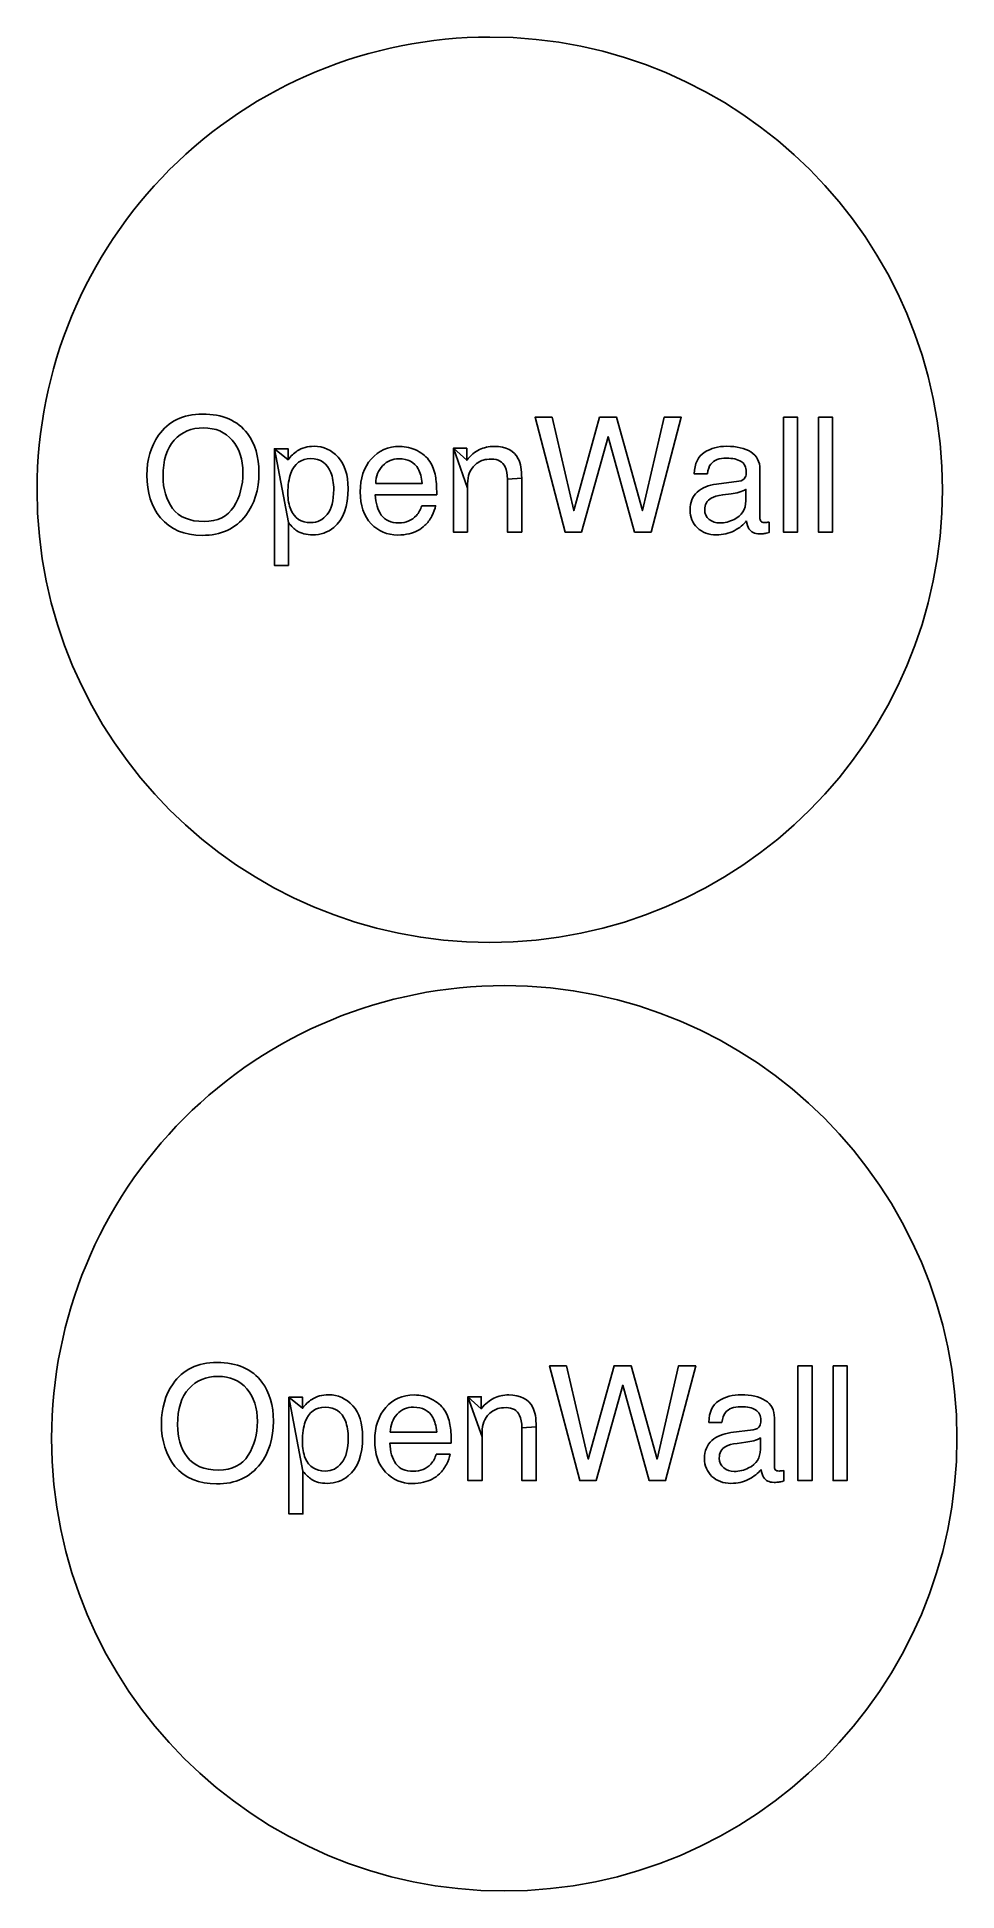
# Model space of a CAD drawing. Extents: x 60 to 100.7, y 124.9 to 206.8.
import ezdxf

# ---------------------------------------------------------------- set-up
doc = ezdxf.new("R2010")
doc.units = 0
doc.layers.add('Ebene_1', color=7, linetype='CONTINUOUS')

msp = doc.modelspace()

# ---------------------------------------------------------------- linework, layer by layer
at = {"layer": 'Ebene_1', "color": 7}
for points in [[(67.349446, 190.16966), (67.349446, 190.16966)], [(67.370174, 190.16966), (67.370174, 190.16966), (67.370174, 190.16966)], [(82.79492, 190.031477), (83.751842, 185.90324), (84.898766, 190.031477), (85.644957, 190.031477), (86.791881, 185.90324), (87.748803, 190.031477), (88.501904, 190.031477), (87.168432, 184.956682), (86.446422, 184.956682), (85.275316, 189.164373), (84.097301, 184.956682), (83.375292, 184.956682), (82.048729, 190.031477), (82.79492, 190.031477), (82.79492, 190.031477)], [(93.020508, 190.031477), (93.642334, 190.031477), (93.642334, 184.956682), (93.020508, 184.956682), (93.020508, 190.031477), (93.020508, 190.031477)], [(94.568165, 190.031477), (95.189991, 190.031477), (95.189991, 184.956682), (94.568165, 184.956682), (94.568165, 190.031477), (94.568165, 190.031477)], [(70.527669, 188.639275), (71.132223, 188.639275), (71.132223, 188.148725)], [(71.149496, 185.371233), (71.149496, 183.481573), (70.527669, 183.481573), (70.527669, 188.639275), (70.527669, 188.639275)], [(76.010105, 188.746368), (76.010105, 188.746368), (76.010105, 188.746368)], [(76.068833, 188.739459), (76.068833, 188.739459)], [(78.438682, 188.656549), (79.029417, 188.656549), (79.029417, 188.131451)], [(79.060508, 186.894707), (79.060508, 184.956682), (78.438682, 184.956682), (78.438682, 188.656549), (78.438682, 188.656549)], [(79.899974, 188.746368), (79.899974, 188.746368), (79.899974, 188.746368)], [(90.533203, 188.746368), (90.533203, 188.746368), (90.533203, 188.746368)], [(91.980676, 187.723809), (91.980676, 185.592327)], [(75.004819, 187.101984), (77.0603, 187.101984), (77.0603, 187.101984)], [(81.454539, 187.329986), (81.454539, 184.956682), (80.822349, 184.956682), (80.822349, 187.288532)], [(89.662646, 187.526898), (89.082275, 187.526898)], [(90.05647, 187.074331), (91.047937, 187.198696), (91.047937, 187.198711)], [(91.35885, 186.338519), (91.35885, 186.839434)], [(100.043338, 186.825615), (100.043338, 186.825615)], [(77.699399, 186.607977), (74.987546, 186.607977)], [(77.036118, 186.117425), (77.647581, 186.117425)], [(89.541735, 185.941241), (89.541735, 185.941241)], [(90.712842, 186.649431), (90.336291, 186.601068)], [(67.418538, 185.423052), (67.418538, 185.423052)], [(72.137509, 185.374688), (72.137509, 185.374688)], [(92.391773, 185.398854), (92.391773, 184.939395)], [(67.990893, 148.261796), (67.990893, 148.261796)], [(68.01162, 148.261796), (68.01162, 148.261796), (68.01162, 148.261796)], [(83.436367, 148.123613), (84.393288, 143.995376), (85.540212, 148.123613), (86.286404, 148.123613), (87.433328, 143.995376), (88.390249, 148.123613), (89.14335, 148.123613), (87.809878, 143.048818), (87.087869, 143.048818), (85.916763, 147.256509), (84.738747, 143.048818), (84.016738, 143.048818), (82.690175, 148.123613), (83.436367, 148.123613), (83.436367, 148.123613)], [(93.661954, 148.123613), (94.283781, 148.123613), (94.283781, 143.048818), (93.661954, 143.048818), (93.661954, 148.123613), (93.661954, 148.123613)], [(95.209611, 148.123613), (95.831437, 148.123613), (95.831437, 143.048818), (95.209611, 143.048818), (95.209611, 148.123613), (95.209611, 148.123613)], [(71.169116, 146.731411), (71.773669, 146.731411), (71.773669, 146.240861)], [(71.790942, 143.463369), (71.790942, 141.573709), (71.169116, 141.573709), (71.169116, 146.731411), (71.169116, 146.731411)], [(76.651551, 146.838504), (76.651551, 146.838504), (76.651551, 146.838504)], [(76.710279, 146.831595), (76.710279, 146.831595)], [(79.080128, 146.748685), (79.670863, 146.748685), (79.670863, 146.223587)], [(79.701954, 144.986843), (79.701954, 143.048818), (79.080128, 143.048818), (79.080128, 146.748685), (79.080128, 146.748685)], [(80.54142, 146.838504), (80.54142, 146.838504), (80.54142, 146.838504)], [(91.174649, 146.838504), (91.174649, 146.838504), (91.174649, 146.838504)], [(92.622123, 145.815945), (92.622123, 143.684463)], [(75.646265, 145.19412), (77.701746, 145.19412), (77.701746, 145.19412)], [(82.095985, 145.422122), (82.095985, 143.048818), (81.463795, 143.048818), (81.463795, 145.380668)], [(90.304092, 145.619034), (89.723721, 145.619034)], [(90.697916, 145.166467), (91.689383, 145.290832), (91.689383, 145.290847)], [(78.340846, 144.700113), (75.628992, 144.700113)], [(77.677564, 144.209561), (78.289027, 144.209561)], [(91.354288, 144.741567), (90.977738, 144.693204)], [(92.000296, 144.430655), (92.000296, 144.93157)], [(100.684784, 144.917751), (100.684784, 144.917751)], [(68.059984, 143.515188), (68.059984, 143.515188)], [(72.778955, 143.466824), (72.778955, 143.466824)], [(90.183182, 144.033377), (90.183182, 144.033377)], [(93.033219, 143.49099), (93.033219, 143.031531)]]:
    msp.add_lwpolyline(points, close=True, dxfattribs=at)
for points in [[(65.901201, 200.967752), (69.651929, 204.71848), (74.739008, 206.825617), (80.043338, 206.825617)], [(80.043338, 206.825617), (91.089033, 206.825616), (100.043338, 197.871311), (100.043338, 186.825615)], [(60.043337, 186.825615), (60.043337, 192.129945), (62.150474, 197.217024), (65.901201, 200.967752)], [(65.407966, 189.230012), (65.845548, 189.856444), (66.492708, 190.16966), (67.349446, 190.16966)], [(67.349446, 190.16966), (68.245337, 190.16966), (68.908618, 189.881778), (69.33929, 189.306013)], [(64.896688, 187.46817), (64.896688, 188.154482), (65.067114, 188.741762), (65.407966, 189.230012)], [(67.390901, 189.558198), (66.865804, 189.558198), (66.437434, 189.377407), (66.105793, 189.015826)], [(68.6691, 189.012372), (68.358187, 189.376256), (67.932121, 189.558198), (67.390901, 189.558198)], [(69.33929, 189.306013), (69.675537, 188.856915), (69.843661, 188.282302), (69.843661, 187.582171)], [(66.105793, 189.015826), (65.774152, 188.65655), (65.608332, 188.125694), (65.608332, 187.42326)], [(69.138924, 187.571808), (69.138924, 188.1683), (68.982316, 188.648488), (68.6691, 189.012372)], [(71.132223, 188.148725), (71.256588, 188.316848), (71.392469, 188.446971), (71.539865, 188.539093)], [(71.539865, 188.539093), (71.749443, 188.677276), (71.99587, 188.746368), (72.279147, 188.746368)], [(72.279147, 188.746368), (72.698304, 188.746368), (73.054127, 188.585154), (73.346615, 188.262726)], [(74.804453, 188.18327), (75.126881, 188.554063), (75.548341, 188.739459), (76.068833, 188.739459)], [(76.068833, 188.739459), (76.331382, 188.739459), (76.58587, 188.677276), (76.832297, 188.552911)], [(76.832297, 188.552911), (77.078725, 188.430849), (77.266424, 188.271938), (77.395395, 188.076178)], [(79.029417, 188.131451), (79.204449, 188.347939), (79.389846, 188.503396), (79.585606, 188.597821)], [(79.585606, 188.597821), (79.781366, 188.692247), (79.999005, 188.739459), (80.238523, 188.739459)], [(80.238523, 188.739459), (80.763621, 188.739459), (81.118292, 188.556366), (81.302537, 188.190179)], [(89.082275, 187.526898), (89.093791, 187.982904), (89.241187, 188.299575), (89.524463, 188.476911)], [(89.524463, 188.476911), (89.810042, 188.656549), (90.140531, 188.746368), (90.51593, 188.746368)], [(90.51593, 188.746368), (90.951208, 188.746368), (91.304728, 188.663458), (91.576489, 188.497637)], [(91.576489, 188.497637), (91.845947, 188.331817), (91.980676, 188.073874), (91.980676, 187.723809)], [(68.731282, 186.072516), (69.003044, 186.507794), (69.138924, 187.007558), (69.138924, 187.571808)], [(69.843661, 187.582171), (69.843661, 186.824465), (69.651355, 186.194578), (69.266744, 185.692511)], [(72.137509, 188.200544), (71.706836, 188.200544), (71.412045, 187.985207), (71.253134, 187.554534)], [(73.021884, 187.58908), (72.86067, 187.996723), (72.565878, 188.200544), (72.137509, 188.200544)], [(73.149704, 186.829071), (73.149704, 187.123863), (73.107097, 187.377199), (73.021884, 187.58908)], [(73.346615, 188.262726), (73.639104, 187.9426), (73.785348, 187.484291), (73.785348, 186.887799)], [(74.32081, 186.735798), (74.32081, 187.329987), (74.482024, 187.812478), (74.804453, 188.18327)], [(75.312277, 187.886175), (75.11882, 187.681203), (75.016334, 187.419806), (75.004819, 187.101984)], [(76.030832, 188.197088), (75.745253, 188.197088), (75.505734, 188.09345), (75.312277, 187.886175)], [(76.884116, 187.747992), (76.71369, 188.047389), (76.429262, 188.197088), (76.030832, 188.197088)], [(77.0603, 187.101984), (77.034966, 187.371441), (76.976238, 187.586777), (76.884116, 187.747992)], [(77.395395, 188.076178), (77.519761, 187.88963), (77.602671, 187.671991), (77.644126, 187.42326)], [(79.309239, 187.830902), (79.205601, 187.70884), (79.137661, 187.582172), (79.105418, 187.450896)], [(79.758335, 188.134906), (79.587909, 188.084238), (79.43821, 187.982903), (79.309239, 187.830902)], [(80.121067, 188.179816), (79.973671, 188.179816), (79.852761, 188.164846), (79.758335, 188.134906)], [(80.722166, 187.834356), (80.611619, 188.064663), (80.411253, 188.179816), (80.121067, 188.179816)], [(80.822349, 187.288532), (80.822349, 187.514232), (80.788955, 187.696173), (80.722166, 187.834356)], [(81.302537, 188.190179), (81.403872, 187.989813), (81.454539, 187.703082), (81.454539, 187.329986)], [(89.811194, 187.958722), (89.735193, 187.861994), (89.685677, 187.718053), (89.662646, 187.526898)], [(90.502112, 188.22127), (90.17738, 188.22127), (89.947074, 188.133754), (89.811194, 187.958722)], [(91.14812, 188.076178), (90.998421, 188.172906), (90.783085, 188.22127), (90.502112, 188.22127)], [(91.376123, 187.616717), (91.376123, 187.828599), (91.300122, 187.981753), (91.14812, 188.076178)], [(91.334668, 187.378351), (91.362305, 187.433624), (91.376123, 187.51308), (91.376123, 187.616717)], [(80.043338, 166.825615), (68.997643, 166.825615), (60.043337, 175.77992), (60.043337, 186.825615)], [(65.494331, 185.581964), (65.095902, 186.079425), (64.896688, 186.70816), (64.896688, 187.46817)], [(65.608332, 187.42326), (65.608332, 186.861313), (65.749971, 186.386883), (66.033248, 185.999969)], [(71.253134, 187.554534), (71.16792, 187.324229), (71.125314, 187.03174), (71.125314, 186.677068)], [(72.859518, 185.737419), (73.052975, 185.981545), (73.149704, 186.345429), (73.149704, 186.829071)], [(73.785348, 186.887799), (73.785348, 186.081727), (73.574618, 185.505963), (73.153158, 185.160504)], [(77.644126, 187.42326), (77.680975, 187.252833), (77.699399, 186.981073), (77.699399, 186.607977)], [(79.105418, 187.450896), (79.075478, 187.321925), (79.060508, 187.136529), (79.060508, 186.894707)], [(100.043338, 186.825615), (100.043337, 175.77992), (91.089033, 166.825616), (80.043338, 166.825615)], [(89.213549, 186.725417), (89.427734, 186.914268), (89.708707, 187.030572), (90.05647, 187.074331)], [(91.047937, 187.198711), (91.190727, 187.217136), (91.286304, 187.277016), (91.334668, 187.378351)], [(91.35885, 186.839434), (91.282849, 186.791071), (91.184969, 186.750767), (91.06521, 186.718524)], [(66.033248, 185.999969), (66.318827, 185.615358), (66.78059, 185.423052), (67.418538, 185.423052)], [(67.418538, 185.423052), (68.024243, 185.423052), (68.461824, 185.63954), (68.731282, 186.072516)], [(71.125314, 186.677068), (71.125314, 186.391489), (71.16792, 186.148517), (71.253134, 185.94815)], [(71.253134, 185.94815), (71.414348, 185.565842), (71.709139, 185.374688), (72.137509, 185.374688)], [(74.800998, 185.326325), (74.480873, 185.662571), (74.32081, 186.132396), (74.32081, 186.735798)], [(74.987546, 186.607977), (74.999062, 186.232579), (75.087729, 185.930878), (75.253549, 185.702874)], [(76.801206, 185.685602), (76.911753, 185.809967), (76.990057, 185.953907), (77.036118, 186.117425)], [(77.647581, 186.117425), (77.631459, 185.981545), (77.577337, 185.829543), (77.485215, 185.66142)], [(88.892272, 185.927406), (88.892272, 186.270563), (88.999365, 186.536566), (89.213549, 186.725417)], [(89.828466, 186.45943), (89.637312, 186.351186), (89.541735, 186.178457), (89.541735, 185.941241)], [(89.541735, 185.941241), (89.541735, 185.761602), (89.607373, 185.619964), (89.738647, 185.516326)], [(90.336291, 186.601068), (90.110591, 186.571128), (89.941316, 186.523916), (89.828466, 186.45943)], [(91.06521, 186.718524), (90.945451, 186.686281), (90.827995, 186.66325), (90.712842, 186.649431)], [(90.840661, 185.512871), (91.186121, 185.680995), (91.35885, 185.95621), (91.35885, 186.338519)], [(67.335628, 184.808136), (66.554891, 184.808136), (65.941125, 185.066078), (65.494331, 185.581964)], [(69.266744, 185.692511), (68.815344, 185.102927), (68.171639, 184.808136), (67.335628, 184.808136)], [(71.519137, 185.01541), (71.40859, 185.084502), (71.285376, 185.20311), (71.149496, 185.371233)], [(72.137509, 185.374688), (72.427694, 185.374688), (72.668364, 185.495598), (72.859518, 185.737419)], [(73.153158, 185.160504), (72.886003, 184.941714), (72.57509, 184.832318), (72.220419, 184.832318)], [(75.972104, 184.825408), (75.511492, 184.825408), (75.121123, 184.99238), (74.800998, 185.326325)], [(75.253549, 185.702874), (75.41937, 185.477174), (75.676161, 185.364325), (76.023923, 185.364325)], [(76.023923, 185.364325), (76.348654, 185.364325), (76.607749, 185.471417), (76.801206, 185.685602)], [(77.181211, 185.253778), (76.99236, 185.069533), (76.758599, 184.945167), (76.479929, 184.880681)], [(77.485215, 185.66142), (77.395395, 185.495599), (77.294061, 185.359719), (77.181211, 185.253778)], [(89.217004, 185.143215), (89.000516, 185.352793), (88.892272, 185.61419), (88.892272, 185.927406)], [(90.059924, 184.832302), (89.716768, 184.832302), (89.435795, 184.93594), (89.217004, 185.143215)], [(89.738647, 185.516326), (89.869922, 185.412689), (90.025378, 185.36087), (90.205017, 185.36087)], [(90.205017, 185.36087), (90.423808, 185.36087), (90.635689, 185.411537), (90.840661, 185.512871)], [(91.389941, 185.447219), (91.263273, 185.281398), (91.081331, 185.137457), (90.844116, 185.015394)], [(91.497034, 185.105215), (91.446366, 185.185822), (91.410669, 185.299823), (91.389941, 185.447219)], [(91.980676, 185.592327), (91.980676, 185.527842), (91.993343, 185.476024), (92.018677, 185.436872)], [(92.018677, 185.436872), (92.046314, 185.397719), (92.102739, 185.378142), (92.187952, 185.378142)], [(92.187952, 185.378142), (92.215589, 185.378142), (92.24668, 185.379292), (92.281226, 185.381591)], [(92.281226, 185.381591), (92.315772, 185.386202), (92.352621, 185.391956), (92.391773, 185.398854)], [(72.220419, 184.832318), (71.941749, 184.832318), (71.707988, 184.893349), (71.519137, 185.01541)], [(76.479929, 184.880681), (76.33023, 184.843832), (76.160955, 184.825408), (75.972104, 184.825408)], [(90.844116, 185.015394), (90.606901, 184.893333), (90.345504, 184.832302), (90.059924, 184.832302)], [(91.963403, 184.877211), (91.749219, 184.877211), (91.593762, 184.953212), (91.497034, 185.105215)], [(92.170679, 184.887576), (92.120012, 184.880666), (92.05092, 184.877211), (91.963403, 184.877211)], [(92.391773, 184.939395), (92.295044, 184.911757), (92.221346, 184.894484), (92.170679, 184.887576)], [(66.542648, 159.059888), (70.293375, 162.810616), (75.380454, 164.917753), (80.684784, 164.917753)], [(80.684784, 164.917753), (91.73048, 164.917752), (100.684785, 155.963447), (100.684784, 144.917751)], [(60.684783, 144.917751), (60.684783, 150.222081), (62.79192, 155.30916), (66.542648, 159.059888)], [(66.049412, 147.322148), (66.486994, 147.94858), (67.134154, 148.261796), (67.990893, 148.261796)], [(67.990893, 148.261796), (68.886783, 148.261796), (69.550064, 147.973914), (69.980737, 147.398149)], [(68.032348, 147.650334), (67.50725, 147.650334), (67.07888, 147.469543), (66.747239, 147.107962)], [(69.310546, 147.104508), (68.999633, 147.468392), (68.573567, 147.650334), (68.032348, 147.650334)], [(65.538134, 145.560306), (65.538134, 146.246618), (65.70856, 146.833898), (66.049412, 147.322148)], [(66.747239, 147.107962), (66.415599, 146.748686), (66.249778, 146.21783), (66.249778, 145.515396)], [(69.780371, 145.663944), (69.780371, 146.260436), (69.623762, 146.740624), (69.310546, 147.104508)], [(69.980737, 147.398149), (70.316984, 146.949051), (70.485107, 146.374438), (70.485107, 145.674307)], [(71.773669, 146.240861), (71.898034, 146.408984), (72.033915, 146.539107), (72.181311, 146.631229)], [(72.181311, 146.631229), (72.390889, 146.769412), (72.637317, 146.838504), (72.920593, 146.838504)], [(72.920593, 146.838504), (73.33975, 146.838504), (73.695573, 146.67729), (73.988062, 146.354862)], [(75.445899, 146.275406), (75.768327, 146.646199), (76.189787, 146.831595), (76.710279, 146.831595)], [(76.710279, 146.831595), (76.972828, 146.831595), (77.227316, 146.769412), (77.473744, 146.645047)], [(77.473744, 146.645047), (77.720171, 146.522985), (77.90787, 146.364074), (78.036842, 146.168314)], [(79.670863, 146.223587), (79.845896, 146.440075), (80.031292, 146.595532), (80.227052, 146.689957)], [(80.227052, 146.689957), (80.422812, 146.784383), (80.640451, 146.831595), (80.87997, 146.831595)], [(80.87997, 146.831595), (81.405067, 146.831595), (81.759739, 146.648502), (81.943984, 146.282315)], [(90.165909, 146.569047), (90.451488, 146.748685), (90.781977, 146.838504), (91.157376, 146.838504)], [(91.157376, 146.838504), (91.592655, 146.838504), (91.946174, 146.755594), (92.217936, 146.589773)], [(72.778955, 146.29268), (72.348283, 146.29268), (72.053491, 146.077343), (71.89458, 145.64667)], [(73.66333, 145.681216), (73.502116, 146.088859), (73.207324, 146.29268), (72.778955, 146.29268)], [(73.988062, 146.354862), (74.28055, 146.034736), (74.426795, 145.576427), (74.426795, 144.979935)], [(74.962256, 144.827934), (74.962256, 145.422123), (75.12347, 145.904614), (75.445899, 146.275406)], [(75.953724, 145.978311), (75.760267, 145.773339), (75.65778, 145.511942), (75.646265, 145.19412)], [(76.672279, 146.289224), (76.386699, 146.289224), (76.147181, 146.185586), (75.953724, 145.978311)], [(77.525562, 145.840128), (77.355136, 146.139525), (77.070708, 146.289224), (76.672279, 146.289224)], [(77.701746, 145.19412), (77.676413, 145.463577), (77.617685, 145.678913), (77.525562, 145.840128)], [(78.036842, 146.168314), (78.161207, 145.981766), (78.244117, 145.764127), (78.285572, 145.515396)], [(79.950685, 145.923038), (79.847047, 145.800976), (79.779107, 145.674308), (79.746864, 145.543032)], [(80.399782, 146.227042), (80.229355, 146.176374), (80.079656, 146.075039), (79.950685, 145.923038)], [(80.762514, 146.271952), (80.615118, 146.271952), (80.494207, 146.256982), (80.399782, 146.227042)], [(81.363612, 145.926492), (81.253065, 146.156799), (81.052699, 146.271952), (80.762514, 146.271952)], [(81.463795, 145.380668), (81.463795, 145.606368), (81.430401, 145.788309), (81.363612, 145.926492)], [(81.943984, 146.282315), (82.045318, 146.081949), (82.095985, 145.795218), (82.095985, 145.422122)], [(89.723721, 145.619034), (89.735237, 146.07504), (89.882633, 146.391711), (90.165909, 146.569047)], [(90.45264, 146.050858), (90.376639, 145.95413), (90.327123, 145.810189), (90.304092, 145.619034)], [(91.143558, 146.313406), (90.818826, 146.313406), (90.58852, 146.22589), (90.45264, 146.050858)], [(91.789566, 146.168314), (91.639867, 146.265042), (91.424531, 146.313406), (91.143558, 146.313406)], [(92.017569, 145.708853), (92.017569, 145.920735), (91.941568, 146.073889), (91.789566, 146.168314)], [(92.217936, 146.589773), (92.487394, 146.423953), (92.622123, 146.16601), (92.622123, 145.815945)], [(66.135777, 143.6741), (65.737348, 144.171561), (65.538134, 144.800296), (65.538134, 145.560306)], [(66.249778, 145.515396), (66.249778, 144.953449), (66.391417, 144.479019), (66.674694, 144.092105)], [(69.372729, 144.164652), (69.64449, 144.59993), (69.780371, 145.099694), (69.780371, 145.663944)], [(70.485107, 145.674307), (70.485107, 144.916601), (70.292801, 144.286714), (69.90819, 143.784647)], [(71.89458, 145.64667), (71.809367, 145.416365), (71.76676, 145.123876), (71.76676, 144.769204)], [(73.79115, 144.921207), (73.79115, 145.215999), (73.748543, 145.469335), (73.66333, 145.681216)], [(74.426795, 144.979935), (74.426795, 144.173863), (74.216065, 143.598099), (73.794605, 143.25264)], [(78.285572, 145.515396), (78.322421, 145.344969), (78.340846, 145.073209), (78.340846, 144.700113)], [(79.746864, 145.543032), (79.716924, 145.414061), (79.701954, 145.228665), (79.701954, 144.986843)], [(89.854996, 144.817553), (90.06918, 145.006404), (90.350154, 145.122708), (90.697916, 145.166467)], [(91.689383, 145.290847), (91.832173, 145.309272), (91.92775, 145.369152), (91.976114, 145.470487)], [(91.976114, 145.470487), (92.003751, 145.52576), (92.017569, 145.605216), (92.017569, 145.708853)], [(80.684784, 124.917751), (69.639089, 124.917751), (60.684784, 133.872056), (60.684783, 144.917751)], [(68.059984, 143.515188), (68.665689, 143.515188), (69.103271, 143.731676), (69.372729, 144.164652)], [(71.76676, 144.769204), (71.76676, 144.483625), (71.809367, 144.240653), (71.89458, 144.040286)], [(73.500964, 143.829555), (73.694421, 144.073681), (73.79115, 144.437565), (73.79115, 144.921207)], [(75.442444, 143.418461), (75.122319, 143.754707), (74.962256, 144.224532), (74.962256, 144.827934)], [(75.628992, 144.700113), (75.640508, 144.324715), (75.729176, 144.023014), (75.894996, 143.79501)], [(77.442652, 143.777738), (77.553199, 143.902103), (77.631503, 144.046043), (77.677564, 144.209561)], [(78.289027, 144.209561), (78.272905, 144.073681), (78.218783, 143.921679), (78.126661, 143.753556)], [(100.684784, 144.917751), (100.684784, 133.872056), (91.730479, 124.917752), (80.684784, 124.917751)], [(89.533719, 144.019542), (89.533719, 144.362699), (89.640811, 144.628702), (89.854996, 144.817553)], [(90.469913, 144.551566), (90.278759, 144.443322), (90.183182, 144.270593), (90.183182, 144.033377)], [(90.977738, 144.693204), (90.752038, 144.663264), (90.582763, 144.616052), (90.469913, 144.551566)], [(91.706656, 144.81066), (91.586897, 144.778417), (91.469441, 144.755386), (91.354288, 144.741567)], [(91.482108, 143.605007), (91.827567, 143.773131), (92.000296, 144.048346), (92.000296, 144.430655)], [(92.000296, 144.93157), (91.924295, 144.883207), (91.826415, 144.842903), (91.706656, 144.81066)], [(67.977074, 142.900272), (67.196337, 142.900272), (66.582572, 143.158214), (66.135777, 143.6741)], [(66.674694, 144.092105), (66.960273, 143.707494), (67.422037, 143.515188), (68.059984, 143.515188)], [(69.90819, 143.784647), (69.45679, 143.195063), (68.813085, 142.900272), (67.977074, 142.900272)], [(72.160583, 143.107546), (72.050036, 143.176638), (71.926823, 143.295246), (71.790942, 143.463369)], [(71.89458, 144.040286), (72.055794, 143.657978), (72.350586, 143.466824), (72.778955, 143.466824)], [(72.778955, 143.466824), (73.069141, 143.466824), (73.30981, 143.587734), (73.500964, 143.829555)], [(76.61355, 142.917544), (76.152938, 142.917544), (75.76257, 143.084516), (75.442444, 143.418461)], [(75.894996, 143.79501), (76.060816, 143.56931), (76.317607, 143.456461), (76.665369, 143.456461)], [(76.665369, 143.456461), (76.990101, 143.456461), (77.249195, 143.563553), (77.442652, 143.777738)], [(77.822657, 143.345914), (77.633806, 143.161669), (77.400045, 143.037303), (77.121375, 142.972817)], [(78.126661, 143.753556), (78.036842, 143.587735), (77.935507, 143.451855), (77.822657, 143.345914)], [(89.85845, 143.235351), (89.641963, 143.444929), (89.533719, 143.706326), (89.533719, 144.019542)], [(90.183182, 144.033377), (90.183182, 143.853738), (90.248819, 143.7121), (90.380094, 143.608462)], [(90.380094, 143.608462), (90.511368, 143.504825), (90.666824, 143.453006), (90.846463, 143.453006)], [(90.846463, 143.453006), (91.065254, 143.453006), (91.277135, 143.503673), (91.482108, 143.605007)], [(92.031388, 143.539355), (91.904719, 143.373534), (91.722778, 143.229593), (91.485562, 143.10753)], [(92.13848, 143.197351), (92.087813, 143.277958), (92.052115, 143.391959), (92.031388, 143.539355)], [(92.622123, 143.684463), (92.622123, 143.619978), (92.63479, 143.56816), (92.660123, 143.529008)], [(92.660123, 143.529008), (92.68776, 143.489855), (92.744185, 143.470278), (92.829398, 143.470278)], [(92.829398, 143.470278), (92.857035, 143.470278), (92.888126, 143.471428), (92.922672, 143.473727)], [(92.922672, 143.473727), (92.957218, 143.478338), (92.994067, 143.484092), (93.033219, 143.49099)], [(72.861865, 142.924454), (72.583195, 142.924454), (72.349434, 142.985485), (72.160583, 143.107546)], [(73.794605, 143.25264), (73.52745, 143.03385), (73.216536, 142.924454), (72.861865, 142.924454)], [(77.121375, 142.972817), (76.971676, 142.935968), (76.802401, 142.917544), (76.61355, 142.917544)], [(90.70137, 142.924438), (90.358214, 142.924438), (90.077241, 143.028076), (89.85845, 143.235351)], [(91.485562, 143.10753), (91.248347, 142.985469), (90.98695, 142.924438), (90.70137, 142.924438)], [(92.60485, 142.969347), (92.390665, 142.969347), (92.235208, 143.045348), (92.13848, 143.197351)], [(92.812125, 142.979712), (92.761458, 142.972802), (92.692366, 142.969347), (92.60485, 142.969347)], [(93.033219, 143.031531), (92.93649, 143.003893), (92.862792, 142.98662), (92.812125, 142.979712)]]:
    msp.add_open_spline(points, degree=3, dxfattribs=at)

doc.saveas('drawing.dxf')
